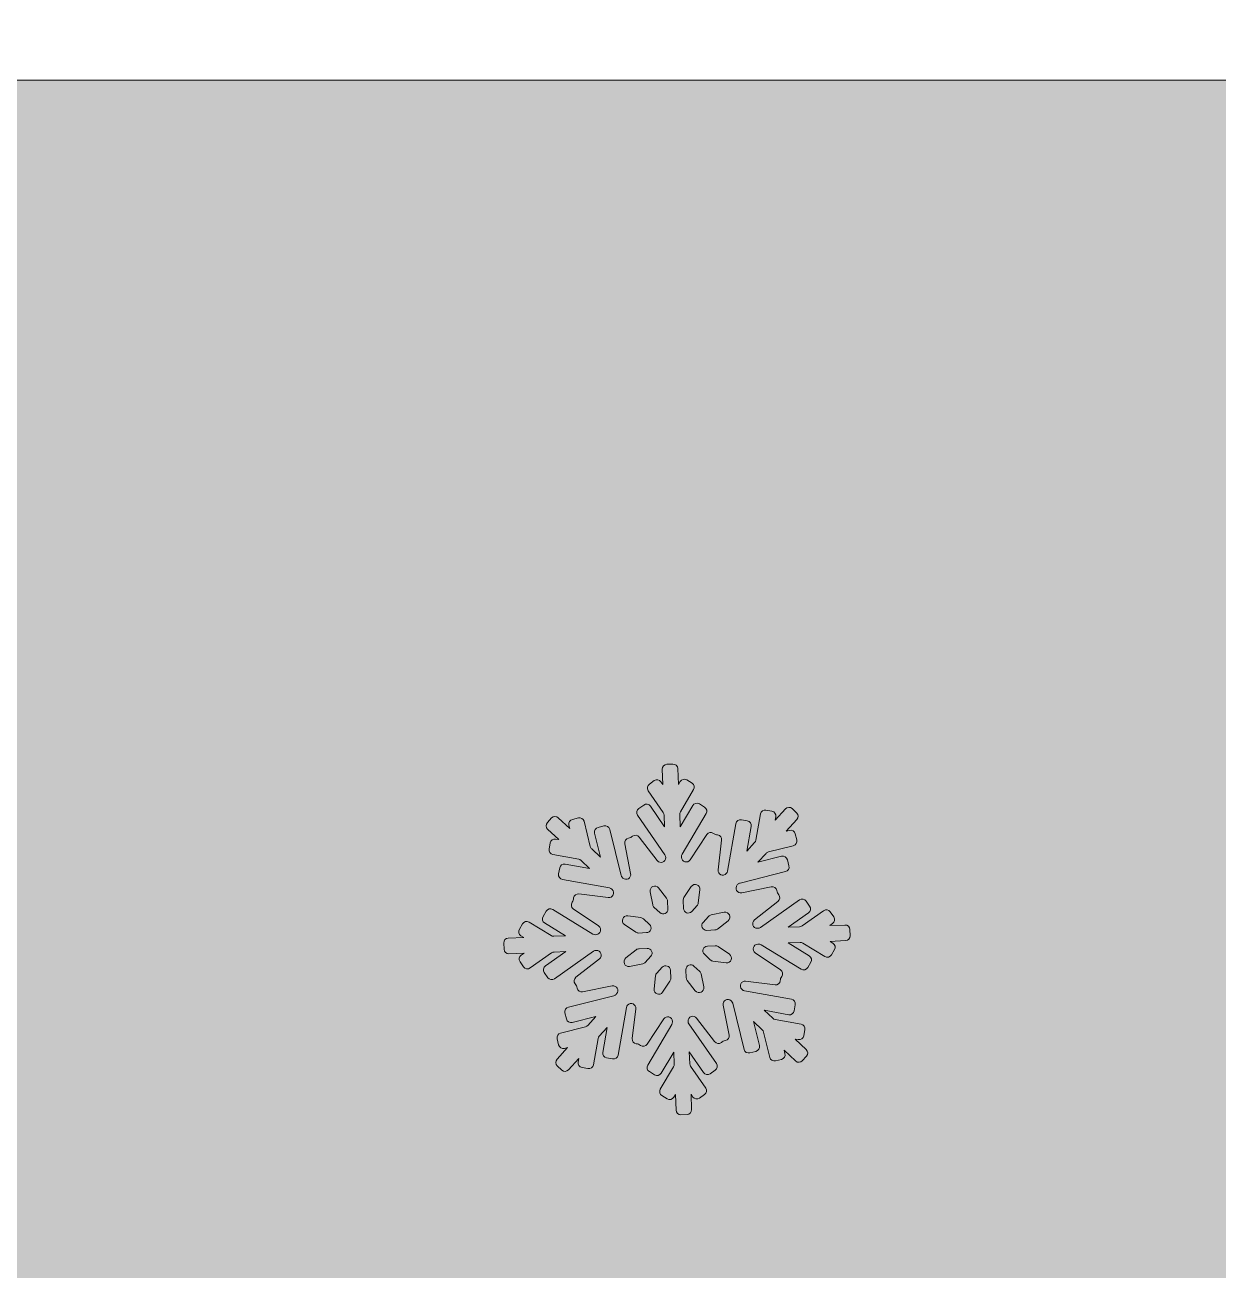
# Model space of a CAD drawing. Header units: millimetres. Extents: x 33 to 181, y -115 to -16.
# Drawn here: x 156.38 to 168.57, y -41.62 to -28.9 of the extents above; entities that cross this region are included whole.
import ezdxf

# ---------------------------------------------------------------- set-up
doc = ezdxf.new("R2010")
doc.units = ezdxf.units.MM
doc.header["$MEASUREMENT"] = 0
doc.layers.add('engraving', color=7, linetype='Continuous')
doc.layers.add('Layer 1', color=7, linetype='Continuous')

msp = doc.modelspace()

# ---------------------------------------------------------------- hatches: boundary and pattern name
at = {"layer": 'Layer 1'}
h = msp.add_hatch(color=2, dxfattribs=at)
h.dxf.hatch_style = 2
edge = h.paths.add_edge_path()
edge.add_spline(control_points=[(156.236, -29.463), (155.428, -28.206), (154.068, -27.335), (152.5, -27.216), (154.005, -26.101), (154.984, -24.317), (154.984, -22.3), (154.984, -18.92), (152.244, -16.179), (148.864, -16.179), (145.483, -16.179), (142.743, -18.92), (142.743, -22.3), (142.743, -24.317), (143.723, -26.101), (145.228, -27.216), (143.62, -27.338), (142.229, -28.246), (141.428, -29.553), (141.428, -29.553), (140.987, -29.553), (140.987, -29.553), (140.987, -29.553), (140.948, -29.463), (140.948, -29.463), (140.948, -29.463), (117.575, -29.463), (117.575, -29.463), (117.575, -29.463), (117.575, -114.611), (117.575, -114.611), (117.575, -114.611), (140.477, -114.611), (140.477, -114.611), (140.477, -114.611), (140.477, -83.841), (140.477, -83.841), (140.477, -83.841), (157.272, -114.611), (157.272, -114.611), (157.272, -114.611), (180.761, -114.611), (180.761, -114.611), (180.761, -114.611), (180.761, -29.463), (180.761, -29.463), (180.761, -29.463), (156.236, -29.463), (156.236, -29.463)], knot_values=[0, 0, 0, 0, 1, 1, 1, 2, 2, 2, 3, 3, 3, 4, 4, 4, 5, 5, 5, 6, 6, 6, 7, 7, 7, 8, 8, 8, 9, 9, 9, 10, 10, 10, 11, 11, 11, 12, 12, 12, 13, 13, 13, 14, 14, 14, 15, 15, 15, 16, 16, 16, 16], degree=3, periodic=1)
edge = h.paths.add_edge_path()
edge.add_spline(control_points=[(145.056, -22.3), (145.056, -20.201), (146.764, -18.493), (148.864, -18.493), (150.963, -18.493), (152.671, -20.201), (152.671, -22.3), (152.671, -24.4), (150.963, -26.108), (148.864, -26.108), (146.764, -26.108), (145.056, -24.4), (145.056, -22.3)], knot_values=[0, 0, 0, 0, 1, 1, 1, 2, 2, 2, 3, 3, 3, 4, 4, 4, 4], degree=3, periodic=1)
h.paths.add_polyline_path([(142.919, -33.921), (155.746, -33.921), (155.746, -62.935)])

# ---------------------------------------------------------------- linework, layer by layer
at = {"layer": 'engraving', "lineweight": 0}
for points, knots in [([(164.808, -38.138), (164.807, -38.112), (164.784, -38.091), (164.757, -38.092), (164.757, -38.092), (164.603, -38.098), (164.603, -38.098), (164.603, -38.098), (164.631, -38.078), (164.631, -38.078), (164.653, -38.062), (164.658, -38.032), (164.643, -38.01), (164.643, -38.01), (164.607, -37.958), (164.607, -37.958), (164.592, -37.936), (164.561, -37.93), (164.539, -37.946), (164.539, -37.946), (164.32, -38.101), (164.32, -38.101), (164.312, -38.106), (164.303, -38.109), (164.294, -38.11), (164.294, -38.11), (164.175, -38.114), (164.175, -38.114), (164.175, -38.114), (164.384, -37.967), (164.384, -37.967), (164.406, -37.952), (164.411, -37.922), (164.396, -37.9), (164.396, -37.9), (164.36, -37.848), (164.36, -37.848), (164.345, -37.825), (164.314, -37.82), (164.292, -37.836), (164.292, -37.836), (163.893, -38.117), (163.893, -38.117), (163.885, -38.123), (163.876, -38.126), (163.867, -38.126), (163.867, -38.126), (163.864, -38.126), (163.864, -38.126), (163.817, -38.128), (163.796, -38.069), (163.833, -38.04), (163.833, -38.04), (164.072, -37.851), (164.072, -37.851), (164.093, -37.835), (164.097, -37.804), (164.08, -37.783), (164.08, -37.783), (164.073, -37.773), (164.073, -37.773), (164.068, -37.767), (164.065, -37.76), (164.063, -37.753), (164.063, -37.753), (164.061, -37.741), (164.061, -37.741), (164.056, -37.715), (164.03, -37.697), (164.004, -37.703), (164.004, -37.703), (163.702, -37.763), (163.702, -37.763), (163.656, -37.772), (163.625, -37.717), (163.656, -37.682), (163.656, -37.682), (163.661, -37.677), (163.661, -37.677), (163.668, -37.67), (163.676, -37.665), (163.685, -37.663), (163.685, -37.663), (164.149, -37.546), (164.149, -37.546), (164.175, -37.54), (164.191, -37.514), (164.184, -37.488), (164.184, -37.488), (164.169, -37.426), (164.169, -37.426), (164.162, -37.4), (164.136, -37.384), (164.11, -37.39), (164.11, -37.39), (163.867, -37.451), (163.867, -37.451), (163.867, -37.451), (163.951, -37.36), (163.951, -37.36), (163.957, -37.353), (163.966, -37.348), (163.975, -37.345), (163.975, -37.345), (164.229, -37.282), (164.229, -37.282), (164.255, -37.275), (164.271, -37.249), (164.264, -37.223), (164.264, -37.223), (164.249, -37.161), (164.249, -37.161), (164.242, -37.135), (164.216, -37.119), (164.19, -37.126), (164.19, -37.126), (164.157, -37.134), (164.157, -37.134), (164.157, -37.134), (164.266, -37.015), (164.266, -37.015), (164.284, -36.995), (164.282, -36.965), (164.263, -36.947), (164.263, -36.947), (164.217, -36.903), (164.217, -36.903), (164.197, -36.885), (164.166, -36.886), (164.148, -36.906), (164.148, -36.906), (164.044, -37.02), (164.044, -37.02), (164.044, -37.02), (164.05, -36.986), (164.05, -36.986), (164.054, -36.96), (164.037, -36.935), (164.011, -36.93), (164.011, -36.93), (163.949, -36.919), (163.949, -36.919), (163.923, -36.914), (163.897, -36.932), (163.893, -36.958), (163.893, -36.958), (163.846, -37.226), (163.846, -37.226), (163.844, -37.235), (163.84, -37.243), (163.834, -37.25), (163.834, -37.25), (163.754, -37.337), (163.754, -37.337), (163.754, -37.337), (163.798, -37.085), (163.798, -37.085), (163.803, -37.058), (163.785, -37.033), (163.759, -37.028), (163.759, -37.028), (163.698, -37.017), (163.698, -37.017), (163.671, -37.013), (163.646, -37.03), (163.641, -37.057), (163.641, -37.057), (163.556, -37.543), (163.556, -37.543), (163.555, -37.552), (163.551, -37.56), (163.544, -37.567), (163.544, -37.567), (163.544, -37.567), (163.544, -37.567), (163.513, -37.602), (163.455, -37.576), (163.46, -37.529), (163.46, -37.529), (163.497, -37.226), (163.497, -37.226), (163.5, -37.199), (163.482, -37.175), (163.455, -37.172), (163.455, -37.172), (163.443, -37.17), (163.443, -37.17), (163.436, -37.169), (163.429, -37.167), (163.422, -37.162), (163.422, -37.162), (163.413, -37.156), (163.413, -37.156), (163.39, -37.141), (163.36, -37.147), (163.345, -37.169), (163.345, -37.169), (163.175, -37.426), (163.175, -37.426), (163.149, -37.465), (163.088, -37.448), (163.086, -37.401), (163.086, -37.401), (163.086, -37.396), (163.086, -37.396), (163.085, -37.386), (163.088, -37.377), (163.093, -37.369), (163.093, -37.369), (163.339, -36.954), (163.339, -36.954), (163.352, -36.931), (163.345, -36.902), (163.322, -36.888), (163.322, -36.888), (163.269, -36.855), (163.269, -36.855), (163.245, -36.841), (163.215, -36.849), (163.201, -36.872), (163.201, -36.872), (163.073, -37.088), (163.073, -37.088), (163.073, -37.088), (163.068, -36.964), (163.068, -36.964), (163.068, -36.954), (163.07, -36.945), (163.075, -36.937), (163.075, -36.937), (163.21, -36.709), (163.21, -36.709), (163.224, -36.686), (163.216, -36.657), (163.194, -36.643), (163.194, -36.643), (163.14, -36.61), (163.14, -36.61), (163.117, -36.596), (163.087, -36.604), (163.073, -36.627), (163.073, -36.627), (163.056, -36.656), (163.056, -36.656), (163.056, -36.656), (163.049, -36.494), (163.049, -36.494), (163.048, -36.468), (163.026, -36.447), (162.999, -36.448), (162.999, -36.448), (162.937, -36.45), (162.937, -36.45), (162.91, -36.451), (162.889, -36.474), (162.89, -36.501), (162.89, -36.501), (162.896, -36.656), (162.896, -36.656), (162.896, -36.656), (162.877, -36.629), (162.877, -36.629), (162.862, -36.607), (162.831, -36.601), (162.809, -36.617), (162.809, -36.617), (162.758, -36.653), (162.758, -36.653), (162.736, -36.668), (162.731, -36.698), (162.746, -36.72), (162.746, -36.72), (162.9, -36.943), (162.9, -36.943), (162.905, -36.951), (162.908, -36.96), (162.909, -36.969), (162.909, -36.969), (162.914, -37.088), (162.914, -37.088), (162.914, -37.088), (162.769, -36.879), (162.769, -36.879), (162.753, -36.856), (162.723, -36.851), (162.701, -36.867), (162.701, -36.867), (162.65, -36.903), (162.65, -36.903), (162.628, -36.918), (162.622, -36.948), (162.638, -36.97), (162.638, -36.97), (162.918, -37.376), (162.918, -37.376), (162.923, -37.383), (162.926, -37.392), (162.926, -37.401), (162.926, -37.401), (162.926, -37.402), (162.926, -37.402), (162.928, -37.449), (162.868, -37.471), (162.839, -37.434), (162.839, -37.434), (162.655, -37.194), (162.655, -37.194), (162.639, -37.173), (162.608, -37.169), (162.587, -37.186), (162.587, -37.186), (162.577, -37.193), (162.577, -37.193), (162.571, -37.198), (162.564, -37.201), (162.557, -37.202), (162.557, -37.202), (162.545, -37.205), (162.545, -37.205), (162.519, -37.21), (162.502, -37.235), (162.507, -37.262), (162.507, -37.262), (162.567, -37.567), (162.567, -37.567), (162.577, -37.613), (162.521, -37.644), (162.487, -37.612), (162.487, -37.612), (162.484, -37.609), (162.484, -37.609), (162.477, -37.602), (162.472, -37.594), (162.47, -37.585), (162.47, -37.585), (162.353, -37.115), (162.353, -37.115), (162.347, -37.089), (162.32, -37.073), (162.294, -37.08), (162.294, -37.08), (162.234, -37.095), (162.234, -37.095), (162.208, -37.101), (162.192, -37.128), (162.198, -37.154), (162.198, -37.154), (162.259, -37.399), (162.259, -37.399), (162.259, -37.399), (162.169, -37.315), (162.169, -37.315), (162.162, -37.309), (162.158, -37.3), (162.155, -37.291), (162.155, -37.291), (162.092, -37.033), (162.092, -37.033), (162.085, -37.007), (162.059, -36.991), (162.033, -36.998), (162.033, -36.998), (161.972, -37.013), (161.972, -37.013), (161.946, -37.02), (161.93, -37.046), (161.937, -37.072), (161.937, -37.072), (161.945, -37.105), (161.945, -37.105), (161.945, -37.105), (161.828, -36.996), (161.828, -36.996), (161.808, -36.978), (161.777, -36.979), (161.759, -36.999), (161.759, -36.999), (161.717, -37.045), (161.717, -37.045), (161.699, -37.065), (161.7, -37.095), (161.719, -37.114), (161.719, -37.114), (161.834, -37.22), (161.834, -37.22), (161.834, -37.22), (161.8, -37.214), (161.8, -37.214), (161.774, -37.209), (161.748, -37.227), (161.744, -37.254), (161.744, -37.254), (161.733, -37.316), (161.733, -37.316), (161.728, -37.342), (161.746, -37.368), (161.772, -37.372), (161.772, -37.372), (162.036, -37.42), (162.036, -37.42), (162.045, -37.422), (162.054, -37.426), (162.06, -37.432), (162.06, -37.432), (162.148, -37.514), (162.148, -37.514), (162.148, -37.514), (161.898, -37.469), (161.898, -37.469), (161.872, -37.464), (161.846, -37.482), (161.842, -37.508), (161.842, -37.508), (161.831, -37.571), (161.831, -37.571), (161.826, -37.597), (161.844, -37.622), (161.87, -37.627), (161.87, -37.627), (162.35, -37.714), (162.35, -37.714), (162.359, -37.716), (162.368, -37.72), (162.375, -37.726), (162.375, -37.726), (162.377, -37.728), (162.377, -37.728), (162.411, -37.761), (162.384, -37.818), (162.338, -37.812), (162.338, -37.812), (162.039, -37.774), (162.039, -37.774), (162.012, -37.771), (161.987, -37.79), (161.984, -37.816), (161.984, -37.816), (161.983, -37.829), (161.983, -37.829), (161.982, -37.836), (161.979, -37.843), (161.975, -37.85), (161.975, -37.85), (161.968, -37.86), (161.968, -37.86), (161.954, -37.882), (161.959, -37.912), (161.981, -37.927), (161.981, -37.927), (162.239, -38.102), (162.239, -38.102), (162.278, -38.128), (162.261, -38.189), (162.214, -38.19), (162.214, -38.19), (162.208, -38.191), (162.208, -38.191), (162.198, -38.191), (162.189, -38.189), (162.181, -38.184), (162.181, -38.184), (161.771, -37.934), (161.771, -37.934), (161.748, -37.92), (161.718, -37.927), (161.704, -37.951), (161.704, -37.951), (161.672, -38.005), (161.672, -38.005), (161.658, -38.028), (161.665, -38.057), (161.688, -38.071), (161.688, -38.071), (161.903, -38.202), (161.903, -38.202), (161.903, -38.202), (161.781, -38.207), (161.781, -38.207), (161.771, -38.208), (161.762, -38.205), (161.754, -38.2), (161.754, -38.2), (161.529, -38.063), (161.529, -38.063), (161.506, -38.049), (161.476, -38.057), (161.462, -38.08), (161.462, -38.08), (161.43, -38.134), (161.43, -38.134), (161.416, -38.157), (161.424, -38.187), (161.446, -38.201), (161.446, -38.201), (161.476, -38.219), (161.476, -38.219), (161.476, -38.219), (161.317, -38.225), (161.317, -38.225), (161.29, -38.226), (161.269, -38.249), (161.27, -38.276), (161.27, -38.276), (161.273, -38.339), (161.273, -38.339), (161.274, -38.366), (161.296, -38.387), (161.323, -38.386), (161.323, -38.386), (161.478, -38.38), (161.478, -38.38), (161.478, -38.38), (161.449, -38.4), (161.449, -38.4), (161.427, -38.415), (161.422, -38.445), (161.437, -38.467), (161.437, -38.467), (161.473, -38.519), (161.473, -38.519), (161.488, -38.542), (161.519, -38.547), (161.541, -38.531), (161.541, -38.531), (161.76, -38.377), (161.76, -38.377), (161.768, -38.371), (161.777, -38.368), (161.786, -38.368), (161.786, -38.368), (161.905, -38.363), (161.905, -38.363), (161.905, -38.363), (161.696, -38.51), (161.696, -38.51), (161.674, -38.526), (161.669, -38.556), (161.684, -38.578), (161.684, -38.578), (161.72, -38.63), (161.72, -38.63), (161.736, -38.652), (161.766, -38.658), (161.788, -38.642), (161.788, -38.642), (162.187, -38.36), (162.187, -38.36), (162.195, -38.355), (162.204, -38.352), (162.213, -38.351), (162.213, -38.351), (162.216, -38.351), (162.216, -38.351), (162.263, -38.349), (162.285, -38.409), (162.248, -38.438), (162.248, -38.438), (162.008, -38.626), (162.008, -38.626), (161.987, -38.643), (161.984, -38.673), (162, -38.694), (162, -38.694), (162.008, -38.704), (162.008, -38.704), (162.012, -38.71), (162.015, -38.717), (162.017, -38.724), (162.017, -38.724), (162.019, -38.737), (162.019, -38.737), (162.024, -38.763), (162.05, -38.78), (162.076, -38.775), (162.076, -38.775), (162.378, -38.715), (162.378, -38.715), (162.425, -38.706), (162.456, -38.76), (162.424, -38.795), (162.424, -38.795), (162.419, -38.801), (162.419, -38.801), (162.412, -38.808), (162.404, -38.813), (162.395, -38.815), (162.395, -38.815), (161.931, -38.931), (161.931, -38.931), (161.905, -38.938), (161.89, -38.964), (161.896, -38.99), (161.896, -38.99), (161.911, -39.052), (161.911, -39.052), (161.918, -39.078), (161.944, -39.094), (161.97, -39.087), (161.97, -39.087), (162.213, -39.026), (162.213, -39.026), (162.213, -39.026), (162.129, -39.118), (162.129, -39.118), (162.123, -39.125), (162.115, -39.13), (162.105, -39.132), (162.105, -39.132), (161.851, -39.196), (161.851, -39.196), (161.825, -39.202), (161.81, -39.229), (161.816, -39.255), (161.816, -39.255), (161.831, -39.316), (161.831, -39.316), (161.838, -39.342), (161.864, -39.358), (161.89, -39.352), (161.89, -39.352), (161.923, -39.344), (161.923, -39.344), (161.923, -39.344), (161.815, -39.463), (161.815, -39.463), (161.797, -39.482), (161.798, -39.513), (161.817, -39.531), (161.817, -39.531), (161.863, -39.574), (161.863, -39.574), (161.883, -39.593), (161.914, -39.591), (161.932, -39.571), (161.932, -39.571), (162.036, -39.457), (162.036, -39.457), (162.036, -39.457), (162.03, -39.492), (162.03, -39.492), (162.026, -39.518), (162.043, -39.543), (162.07, -39.548), (162.07, -39.548), (162.131, -39.559), (162.131, -39.559), (162.158, -39.564), (162.183, -39.546), (162.188, -39.519), (162.188, -39.519), (162.234, -39.252), (162.234, -39.252), (162.236, -39.243), (162.24, -39.234), (162.246, -39.228), (162.246, -39.228), (162.326, -39.14), (162.326, -39.14), (162.326, -39.14), (162.282, -39.393), (162.282, -39.393), (162.277, -39.419), (162.295, -39.444), (162.321, -39.449), (162.321, -39.449), (162.383, -39.46), (162.383, -39.46), (162.409, -39.465), (162.435, -39.447), (162.439, -39.421), (162.439, -39.421), (162.524, -38.935), (162.524, -38.935), (162.525, -38.926), (162.529, -38.917), (162.536, -38.91), (162.536, -38.91), (162.536, -38.91), (162.536, -38.91), (162.568, -38.875), (162.626, -38.902), (162.62, -38.949), (162.62, -38.949), (162.583, -39.252), (162.583, -39.252), (162.58, -39.278), (162.599, -39.302), (162.625, -39.306), (162.625, -39.306), (162.637, -39.307), (162.637, -39.307), (162.644, -39.308), (162.652, -39.311), (162.658, -39.315), (162.658, -39.315), (162.668, -39.322), (162.668, -39.322), (162.69, -39.337), (162.72, -39.331), (162.735, -39.308), (162.735, -39.308), (162.905, -39.052), (162.905, -39.052), (162.931, -39.012), (162.992, -39.029), (162.994, -39.076), (162.994, -39.076), (162.994, -39.082), (162.994, -39.082), (162.995, -39.091), (162.992, -39.101), (162.988, -39.109), (162.988, -39.109), (162.742, -39.523), (162.742, -39.523), (162.728, -39.546), (162.735, -39.576), (162.758, -39.59), (162.758, -39.59), (162.812, -39.622), (162.812, -39.622), (162.835, -39.636), (162.865, -39.629), (162.879, -39.606), (162.879, -39.606), (163.007, -39.39), (163.007, -39.39), (163.007, -39.39), (163.012, -39.514), (163.012, -39.514), (163.012, -39.523), (163.01, -39.533), (163.005, -39.541), (163.005, -39.541), (162.87, -39.768), (162.87, -39.768), (162.857, -39.791), (162.864, -39.821), (162.887, -39.835), (162.887, -39.835), (162.94, -39.867), (162.94, -39.867), (162.963, -39.881), (162.993, -39.874), (163.007, -39.851), (163.007, -39.851), (163.024, -39.822), (163.024, -39.822), (163.024, -39.822), (163.031, -39.983), (163.031, -39.983), (163.032, -40.01), (163.054, -40.031), (163.081, -40.03), (163.081, -40.03), (163.144, -40.027), (163.144, -40.027), (163.17, -40.026), (163.191, -40.004), (163.19, -39.977), (163.19, -39.977), (163.184, -39.821), (163.184, -39.821), (163.184, -39.821), (163.203, -39.849), (163.203, -39.849), (163.218, -39.871), (163.249, -39.876), (163.271, -39.861), (163.271, -39.861), (163.322, -39.825), (163.322, -39.825), (163.344, -39.809), (163.349, -39.779), (163.334, -39.757), (163.334, -39.757), (163.18, -39.534), (163.18, -39.534), (163.175, -39.527), (163.172, -39.518), (163.171, -39.509), (163.171, -39.509), (163.166, -39.389), (163.166, -39.389), (163.166, -39.389), (163.311, -39.599), (163.311, -39.599), (163.327, -39.621), (163.357, -39.627), (163.379, -39.611), (163.379, -39.611), (163.431, -39.575), (163.431, -39.575), (163.452, -39.559), (163.458, -39.529), (163.443, -39.507), (163.443, -39.507), (163.162, -39.102), (163.162, -39.102), (163.157, -39.094), (163.154, -39.086), (163.154, -39.076), (163.154, -39.076), (163.154, -39.076), (163.154, -39.076), (163.152, -39.028), (163.212, -39.006), (163.241, -39.044), (163.241, -39.044), (163.425, -39.283), (163.425, -39.283), (163.442, -39.305), (163.472, -39.309), (163.494, -39.292), (163.494, -39.292), (163.503, -39.285), (163.503, -39.285), (163.509, -39.28), (163.516, -39.277), (163.523, -39.275), (163.523, -39.275), (163.535, -39.273), (163.535, -39.273), (163.561, -39.268), (163.578, -39.242), (163.573, -39.216), (163.573, -39.216), (163.513, -38.911), (163.513, -38.911), (163.504, -38.865), (163.559, -38.834), (163.594, -38.866), (163.594, -38.866), (163.597, -38.869), (163.597, -38.869), (163.604, -38.875), (163.608, -38.883), (163.611, -38.892), (163.611, -38.892), (163.727, -39.362), (163.727, -39.362), (163.733, -39.389), (163.76, -39.405), (163.786, -39.398), (163.786, -39.398), (163.846, -39.383), (163.846, -39.383), (163.872, -39.376), (163.888, -39.35), (163.882, -39.324), (163.882, -39.324), (163.821, -39.078), (163.821, -39.078), (163.821, -39.078), (163.911, -39.163), (163.911, -39.163), (163.918, -39.169), (163.923, -39.177), (163.925, -39.186), (163.925, -39.186), (163.989, -39.444), (163.989, -39.444), (163.995, -39.47), (164.022, -39.486), (164.048, -39.48), (164.048, -39.48), (164.108, -39.465), (164.108, -39.465), (164.134, -39.458), (164.15, -39.432), (164.144, -39.406), (164.144, -39.406), (164.135, -39.372), (164.135, -39.372), (164.135, -39.372), (164.252, -39.481), (164.252, -39.481), (164.272, -39.5), (164.303, -39.499), (164.321, -39.479), (164.321, -39.479), (164.364, -39.432), (164.364, -39.432), (164.381, -39.413), (164.38, -39.382), (164.361, -39.364), (164.361, -39.364), (164.247, -39.257), (164.247, -39.257), (164.247, -39.257), (164.28, -39.263), (164.28, -39.263), (164.306, -39.268), (164.332, -39.25), (164.337, -39.224), (164.337, -39.224), (164.347, -39.161), (164.347, -39.161), (164.352, -39.135), (164.334, -39.11), (164.308, -39.105), (164.308, -39.105), (164.044, -39.057), (164.044, -39.057), (164.035, -39.056), (164.027, -39.052), (164.02, -39.045), (164.02, -39.045), (163.932, -38.963), (163.932, -38.963), (163.932, -38.963), (164.182, -39.009), (164.182, -39.009), (164.208, -39.013), (164.234, -38.996), (164.238, -38.969), (164.238, -38.969), (164.249, -38.907), (164.249, -38.907), (164.254, -38.88), (164.236, -38.855), (164.21, -38.85), (164.21, -38.85), (163.73, -38.764), (163.73, -38.764), (163.721, -38.762), (163.712, -38.758), (163.705, -38.751), (163.705, -38.751), (163.703, -38.749), (163.703, -38.749), (163.669, -38.717), (163.696, -38.66), (163.742, -38.665), (163.742, -38.665), (164.042, -38.703), (164.042, -38.703), (164.068, -38.707), (164.093, -38.688), (164.096, -38.661), (164.096, -38.661), (164.097, -38.649), (164.097, -38.649), (164.098, -38.641), (164.101, -38.634), (164.105, -38.628), (164.105, -38.628), (164.112, -38.618), (164.112, -38.618), (164.127, -38.595), (164.121, -38.566), (164.099, -38.551), (164.099, -38.551), (163.841, -38.376), (163.841, -38.376), (163.802, -38.35), (163.82, -38.289), (163.866, -38.287), (163.866, -38.287), (163.872, -38.287), (163.872, -38.287), (163.882, -38.287), (163.891, -38.289), (163.9, -38.294), (163.9, -38.294), (164.309, -38.544), (164.309, -38.544), (164.332, -38.558), (164.363, -38.55), (164.376, -38.527), (164.376, -38.527), (164.409, -38.473), (164.409, -38.473), (164.422, -38.45), (164.415, -38.42), (164.392, -38.406), (164.392, -38.406), (164.177, -38.275), (164.177, -38.275), (164.177, -38.275), (164.299, -38.27), (164.299, -38.27), (164.309, -38.27), (164.318, -38.272), (164.327, -38.277), (164.327, -38.277), (164.551, -38.414), (164.551, -38.414), (164.574, -38.428), (164.604, -38.421), (164.618, -38.397), (164.618, -38.397), (164.65, -38.343), (164.65, -38.343), (164.664, -38.32), (164.657, -38.291), (164.634, -38.277), (164.634, -38.277), (164.604, -38.259), (164.604, -38.259), (164.604, -38.259), (164.764, -38.252), (164.764, -38.252), (164.79, -38.251), (164.811, -38.229), (164.81, -38.202), (164.81, -38.202), (164.808, -38.138), (164.808, -38.138)], [0, 0, 0, 0, 1, 1, 1, 2, 2, 2, 3, 3, 3, 4, 4, 4, 5, 5, 5, 6, 6, 6, 7, 7, 7, 8, 8, 8, 9, 9, 9, 10, 10, 10, 11, 11, 11, 12, 12, 12, 13, 13, 13, 14, 14, 14, 15, 15, 15, 16, 16, 16, 17, 17, 17, 18, 18, 18, 19, 19, 19, 20, 20, 20, 21, 21, 21, 22, 22, 22, 23, 23, 23, 24, 24, 24, 25, 25, 25, 26, 26, 26, 27, 27, 27, 28, 28, 28, 29, 29, 29, 30, 30, 30, 31, 31, 31, 32, 32, 32, 33, 33, 33, 34, 34, 34, 35, 35, 35, 36, 36, 36, 37, 37, 37, 38, 38, 38, 39, 39, 39, 40, 40, 40, 41, 41, 41, 42, 42, 42, 43, 43, 43, 44, 44, 44, 45, 45, 45, 46, 46, 46, 47, 47, 47, 48, 48, 48, 49, 49, 49, 50, 50, 50, 51, 51, 51, 52, 52, 52, 53, 53, 53, 54, 54, 54, 55, 55, 55, 56, 56, 56, 57, 57, 57, 58, 58, 58, 59, 59, 59, 60, 60, 60, 61, 61, 61, 62, 62, 62, 63, 63, 63, 64, 64, 64, 65, 65, 65, 66, 66, 66, 67, 67, 67, 68, 68, 68, 69, 69, 69, 70, 70, 70, 71, 71, 71, 72, 72, 72, 73, 73, 73, 74, 74, 74, 75, 75, 75, 76, 76, 76, 77, 77, 77, 78, 78, 78, 79, 79, 79, 80, 80, 80, 81, 81, 81, 82, 82, 82, 83, 83, 83, 84, 84, 84, 85, 85, 85, 86, 86, 86, 87, 87, 87, 88, 88, 88, 89, 89, 89, 90, 90, 90, 91, 91, 91, 92, 92, 92, 93, 93, 93, 94, 94, 94, 95, 95, 95, 96, 96, 96, 97, 97, 97, 98, 98, 98, 99, 99, 99, 100, 100, 100, 101, 101, 101, 102, 102, 102, 103, 103, 103, 104, 104, 104, 105, 105, 105, 106, 106, 106, 107, 107, 107, 108, 108, 108, 109, 109, 109, 110, 110, 110, 111, 111, 111, 112, 112, 112, 113, 113, 113, 114, 114, 114, 115, 115, 115, 116, 116, 116, 117, 117, 117, 118, 118, 118, 119, 119, 119, 120, 120, 120, 121, 121, 121, 122, 122, 122, 123, 123, 123, 124, 124, 124, 125, 125, 125, 126, 126, 126, 127, 127, 127, 128, 128, 128, 129, 129, 129, 130, 130, 130, 131, 131, 131, 132, 132, 132, 133, 133, 133, 134, 134, 134, 135, 135, 135, 136, 136, 136, 137, 137, 137, 138, 138, 138, 139, 139, 139, 140, 140, 140, 141, 141, 141, 142, 142, 142, 143, 143, 143, 144, 144, 144, 145, 145, 145, 146, 146, 146, 147, 147, 147, 148, 148, 148, 149, 149, 149, 150, 150, 150, 151, 151, 151, 152, 152, 152, 153, 153, 153, 154, 154, 154, 155, 155, 155, 156, 156, 156, 157, 157, 157, 158, 158, 158, 159, 159, 159, 160, 160, 160, 161, 161, 161, 162, 162, 162, 163, 163, 163, 164, 164, 164, 165, 165, 165, 166, 166, 166, 167, 167, 167, 168, 168, 168, 169, 169, 169, 170, 170, 170, 171, 171, 171, 172, 172, 172, 173, 173, 173, 174, 174, 174, 175, 175, 175, 176, 176, 176, 177, 177, 177, 178, 178, 178, 179, 179, 179, 180, 180, 180, 181, 181, 181, 182, 182, 182, 183, 183, 183, 184, 184, 184, 185, 185, 185, 186, 186, 186, 187, 187, 187, 188, 188, 188, 189, 189, 189, 190, 190, 190, 191, 191, 191, 192, 192, 192, 193, 193, 193, 194, 194, 194, 195, 195, 195, 196, 196, 196, 197, 197, 197, 198, 198, 198, 199, 199, 199, 200, 200, 200, 201, 201, 201, 202, 202, 202, 203, 203, 203, 204, 204, 204, 205, 205, 205, 206, 206, 206, 207, 207, 207, 208, 208, 208, 209, 209, 209, 210, 210, 210, 211, 211, 211, 212, 212, 212, 213, 213, 213, 214, 214, 214, 215, 215, 215, 216, 216, 216, 217, 217, 217, 218, 218, 218, 219, 219, 219, 220, 220, 220, 221, 221, 221, 222, 222, 222, 223, 223, 223, 224, 224, 224, 225, 225, 225, 226, 226, 226, 227, 227, 227, 228, 228, 228, 229, 229, 229, 230, 230, 230, 231, 231, 231, 232, 232, 232, 233, 233, 233, 234, 234, 234, 235, 235, 235, 236, 236, 236, 237, 237, 237, 238, 238, 238, 239, 239, 239, 240, 240, 240, 241, 241, 241, 242, 242, 242, 243, 243, 243, 244, 244, 244, 245, 245, 245, 246, 246, 246, 247, 247, 247, 248, 248, 248, 249, 249, 249, 250, 250, 250, 251, 251, 251, 252, 252, 252, 253, 253, 253, 254, 254, 254, 255, 255, 255, 256, 256, 256, 257, 257, 257, 258, 258, 258, 259, 259, 259, 260, 260, 260, 261, 261, 261, 262, 262, 262, 263, 263, 263, 264, 264, 264, 265, 265, 265, 266, 266, 266, 267, 267, 267, 268, 268, 268, 269, 269, 269, 270, 270, 270, 271, 271, 271, 272, 272, 272, 273, 273, 273, 274, 274, 274, 275, 275, 275, 276, 276, 276, 277, 277, 277, 278, 278, 278, 279, 279, 279, 280, 280, 280, 281, 281, 281, 282, 282, 282, 283, 283, 283, 284, 284, 284, 285, 285, 285, 286, 286, 286, 287, 287, 287, 288, 288, 288, 289, 289, 289, 290, 290, 290, 291, 291, 291, 292, 292, 292, 293, 293, 293, 294, 294, 294, 295, 295, 295, 296, 296, 296, 297, 297, 297, 298, 298, 298, 299, 299, 299, 300, 300, 300, 301, 301, 301, 302, 302, 302, 303, 303, 303, 304, 304, 304, 305, 305, 305, 306, 306, 306, 307, 307, 307, 308, 308, 308, 309, 309, 309, 310, 310, 310, 311, 311, 311, 312, 312, 312, 313, 313, 313, 314, 314, 314, 315, 315, 315, 316, 316, 316, 317, 317, 317, 318, 318, 318, 319, 319, 319, 320, 320, 320, 321, 321, 321, 322, 322, 322, 323, 323, 323, 324, 324, 324, 325, 325, 325, 326, 326, 326, 327, 327, 327, 328, 328, 328, 329, 329, 329, 330, 330, 330, 331, 331, 331, 332, 332, 332, 333, 333, 333, 334, 334, 334, 335, 335, 335, 336, 336, 336, 336]), ([(162.853, -37.713), (162.853, -37.713), (162.934, -37.819), (162.934, -37.819), (162.94, -37.827), (162.944, -37.837), (162.944, -37.847), (162.944, -37.847), (162.948, -37.929), (162.948, -37.929), (162.949, -37.972), (162.898, -37.996), (162.866, -37.966), (162.866, -37.966), (162.807, -37.912), (162.807, -37.912), (162.8, -37.905), (162.795, -37.896), (162.793, -37.886), (162.793, -37.886), (162.767, -37.752), (162.767, -37.752), (162.757, -37.702), (162.821, -37.673), (162.853, -37.713)], [0, 0, 0, 0, 1, 1, 1, 2, 2, 2, 3, 3, 3, 4, 4, 4, 5, 5, 5, 6, 6, 6, 7, 7, 7, 8, 8, 8, 8]), ([(163.107, -37.923), (163.107, -37.923), (163.104, -37.841), (163.104, -37.841), (163.103, -37.831), (163.106, -37.821), (163.112, -37.812), (163.112, -37.812), (163.186, -37.7), (163.186, -37.7), (163.214, -37.657), (163.281, -37.682), (163.275, -37.733), (163.275, -37.733), (163.258, -37.867), (163.258, -37.867), (163.257, -37.878), (163.253, -37.887), (163.246, -37.894), (163.246, -37.894), (163.192, -37.954), (163.192, -37.954), (163.162, -37.986), (163.109, -37.967), (163.107, -37.923)], [0, 0, 0, 0, 1, 1, 1, 2, 2, 2, 3, 3, 3, 4, 4, 4, 5, 5, 5, 6, 6, 6, 7, 7, 7, 8, 8, 8, 8]), ([(162.619, -38.165), (162.619, -38.165), (162.504, -38.088), (162.504, -38.088), (162.462, -38.059), (162.487, -37.993), (162.538, -37.999), (162.538, -37.999), (162.672, -38.016), (162.672, -38.016), (162.682, -38.018), (162.691, -38.022), (162.699, -38.029), (162.699, -38.029), (162.76, -38.086), (162.76, -38.086), (162.791, -38.116), (162.772, -38.169), (162.729, -38.17), (162.729, -38.17), (162.648, -38.174), (162.648, -38.174), (162.637, -38.174), (162.627, -38.171), (162.619, -38.165)], [0, 0, 0, 0, 1, 1, 1, 2, 2, 2, 3, 3, 3, 4, 4, 4, 5, 5, 5, 6, 6, 6, 7, 7, 7, 8, 8, 8, 8]), ([(163.307, -38.065), (163.307, -38.065), (163.363, -38.004), (163.363, -38.004), (163.37, -37.996), (163.379, -37.991), (163.389, -37.989), (163.389, -37.989), (163.523, -37.962), (163.523, -37.962), (163.573, -37.952), (163.603, -38.017), (163.562, -38.048), (163.562, -38.048), (163.455, -38.133), (163.455, -38.133), (163.447, -38.139), (163.437, -38.143), (163.427, -38.143), (163.427, -38.143), (163.345, -38.147), (163.345, -38.147), (163.302, -38.148), (163.278, -38.097), (163.307, -38.065)], [0, 0, 0, 0, 1, 1, 1, 2, 2, 2, 3, 3, 3, 4, 4, 4, 5, 5, 5, 6, 6, 6, 7, 7, 7, 8, 8, 8, 8]), ([(162.773, -38.412), (162.773, -38.412), (162.717, -38.474), (162.717, -38.474), (162.71, -38.481), (162.701, -38.487), (162.691, -38.489), (162.691, -38.489), (162.557, -38.515), (162.557, -38.515), (162.507, -38.525), (162.478, -38.461), (162.518, -38.429), (162.518, -38.429), (162.625, -38.345), (162.625, -38.345), (162.633, -38.338), (162.643, -38.335), (162.654, -38.334), (162.654, -38.334), (162.735, -38.331), (162.735, -38.331), (162.779, -38.329), (162.802, -38.38), (162.773, -38.412)], [0, 0, 0, 0, 1, 1, 1, 2, 2, 2, 3, 3, 3, 4, 4, 4, 5, 5, 5, 6, 6, 6, 7, 7, 7, 8, 8, 8, 8]), ([(163.462, -38.312), (163.462, -38.312), (163.576, -38.39), (163.576, -38.39), (163.618, -38.418), (163.593, -38.484), (163.542, -38.478), (163.542, -38.478), (163.408, -38.461), (163.408, -38.461), (163.398, -38.46), (163.389, -38.455), (163.381, -38.448), (163.381, -38.448), (163.32, -38.391), (163.32, -38.391), (163.289, -38.362), (163.308, -38.309), (163.352, -38.307), (163.352, -38.307), (163.432, -38.304), (163.432, -38.304), (163.443, -38.304), (163.453, -38.306), (163.462, -38.312)], [0, 0, 0, 0, 1, 1, 1, 2, 2, 2, 3, 3, 3, 4, 4, 4, 5, 5, 5, 6, 6, 6, 7, 7, 7, 8, 8, 8, 8]), ([(162.973, -38.554), (162.973, -38.554), (162.976, -38.637), (162.976, -38.637), (162.977, -38.647), (162.974, -38.657), (162.968, -38.665), (162.968, -38.665), (162.894, -38.777), (162.894, -38.777), (162.866, -38.82), (162.799, -38.796), (162.806, -38.745), (162.806, -38.745), (162.822, -38.61), (162.822, -38.61), (162.823, -38.6), (162.827, -38.591), (162.834, -38.583), (162.834, -38.583), (162.889, -38.524), (162.889, -38.524), (162.918, -38.492), (162.971, -38.511), (162.973, -38.554)], [0, 0, 0, 0, 1, 1, 1, 2, 2, 2, 3, 3, 3, 4, 4, 4, 5, 5, 5, 6, 6, 6, 7, 7, 7, 8, 8, 8, 8]), ([(163.227, -38.764), (163.227, -38.764), (163.146, -38.659), (163.146, -38.659), (163.14, -38.651), (163.136, -38.641), (163.136, -38.631), (163.136, -38.631), (163.132, -38.549), (163.132, -38.549), (163.131, -38.505), (163.183, -38.481), (163.214, -38.511), (163.214, -38.511), (163.273, -38.566), (163.273, -38.566), (163.28, -38.573), (163.285, -38.582), (163.287, -38.592), (163.287, -38.592), (163.314, -38.725), (163.314, -38.725), (163.324, -38.776), (163.259, -38.805), (163.227, -38.764)], [0, 0, 0, 0, 1, 1, 1, 2, 2, 2, 3, 3, 3, 4, 4, 4, 5, 5, 5, 6, 6, 6, 7, 7, 7, 8, 8, 8, 8])]:
    msp.add_open_spline(points, degree=3, knots=knots, dxfattribs=at)
at = {"layer": 'Layer 1', "lineweight": 0}
msp.add_open_spline([(156.236, -29.463), (155.428, -28.206), (154.068, -27.335), (152.5, -27.216), (154.005, -26.101), (154.984, -24.317), (154.984, -22.3), (154.984, -18.92), (152.244, -16.179), (148.864, -16.179), (145.483, -16.179), (142.743, -18.92), (142.743, -22.3), (142.743, -24.317), (143.723, -26.101), (145.228, -27.216), (143.62, -27.338), (142.229, -28.246), (141.428, -29.553), (141.428, -29.553), (140.987, -29.553), (140.987, -29.553), (140.987, -29.553), (140.948, -29.463), (140.948, -29.463), (140.948, -29.463), (117.575, -29.463), (117.575, -29.463), (117.575, -29.463), (117.575, -114.611), (117.575, -114.611), (117.575, -114.611), (140.477, -114.611), (140.477, -114.611), (140.477, -114.611), (140.477, -83.841), (140.477, -83.841), (140.477, -83.841), (157.272, -114.611), (157.272, -114.611), (157.272, -114.611), (180.761, -114.611), (180.761, -114.611), (180.761, -114.611), (180.761, -29.463), (180.761, -29.463), (180.761, -29.463), (156.236, -29.463), (156.236, -29.463)], degree=3, knots=[0, 0, 0, 0, 1, 1, 1, 2, 2, 2, 3, 3, 3, 4, 4, 4, 5, 5, 5, 6, 6, 6, 7, 7, 7, 8, 8, 8, 9, 9, 9, 10, 10, 10, 11, 11, 11, 12, 12, 12, 13, 13, 13, 14, 14, 14, 15, 15, 15, 16, 16, 16, 16], dxfattribs=at)

doc.saveas('drawing.dxf')
